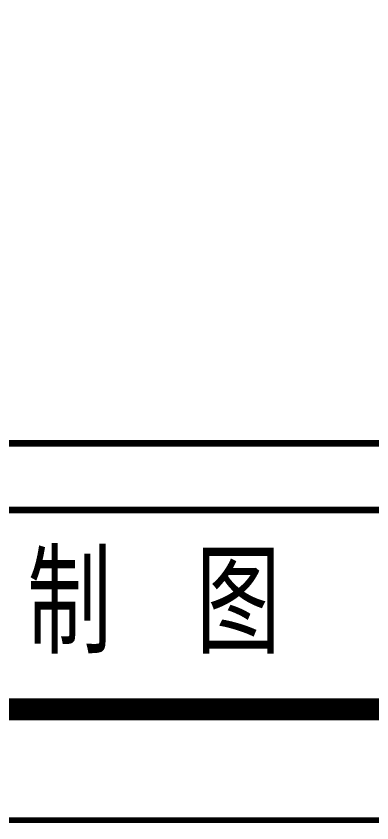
# Model space of a CAD drawing. Header units: millimetres. Extents: x 1264 to 9491, y 619 to 916.
# Drawn here: x 1612.06 to 1628.13, y 618.77 to 655.18 of the extents above; entities that cross this region are included whole.
import ezdxf

# ---------------------------------------------------------------- set-up
doc = ezdxf.new("R2010")
doc.units = ezdxf.units.MM
doc.styles.add('LZ_FONT', font='simfang_0.ttf', dxfattribs={"width": 0.7, "height": 8})

# ---------------------------------------------------------------- blocks, each defined once
blk = doc.blocks.new('柱状图图框模板-(昇龙标准).dwg1', base_point=(27, 229))
for points, const_width in [([(0, 0), (210, 0), (210, 297), (0, 297)], 0.25), ([(25, 5), (205, 5), (205, 292), (25, 292)], 1), ([(27, 265), (203, 265), (203, 17), (27, 17)], 0.3)]:
    blk.add_lwpolyline(points, close=True, dxfattribs=dict(const_width=const_width))
at = {"const_width": 0.3}
blk.add_lwpolyline([(25, 14), (205, 14)], dxfattribs=at)
at = {"style": 'LZ_FONT', "width": 0.7}
blk.add_text('制  图', height=4, dxfattribs=at).set_placement((125.403, 7.947))

msp = doc.modelspace()

# ---------------------------------------------------------------- linework, layer by layer
at = {"color": 0}
msp.add_lwpolyline([(1599.457, 635.892), (1645.087, 635.892)], dxfattribs=at)

# ---------------------------------------------------------------- block references
msp.add_blockref('柱状图图框模板-(昇龙标准).dwg1', (1514.153, 847.892))

doc.saveas('drawing.dxf')
